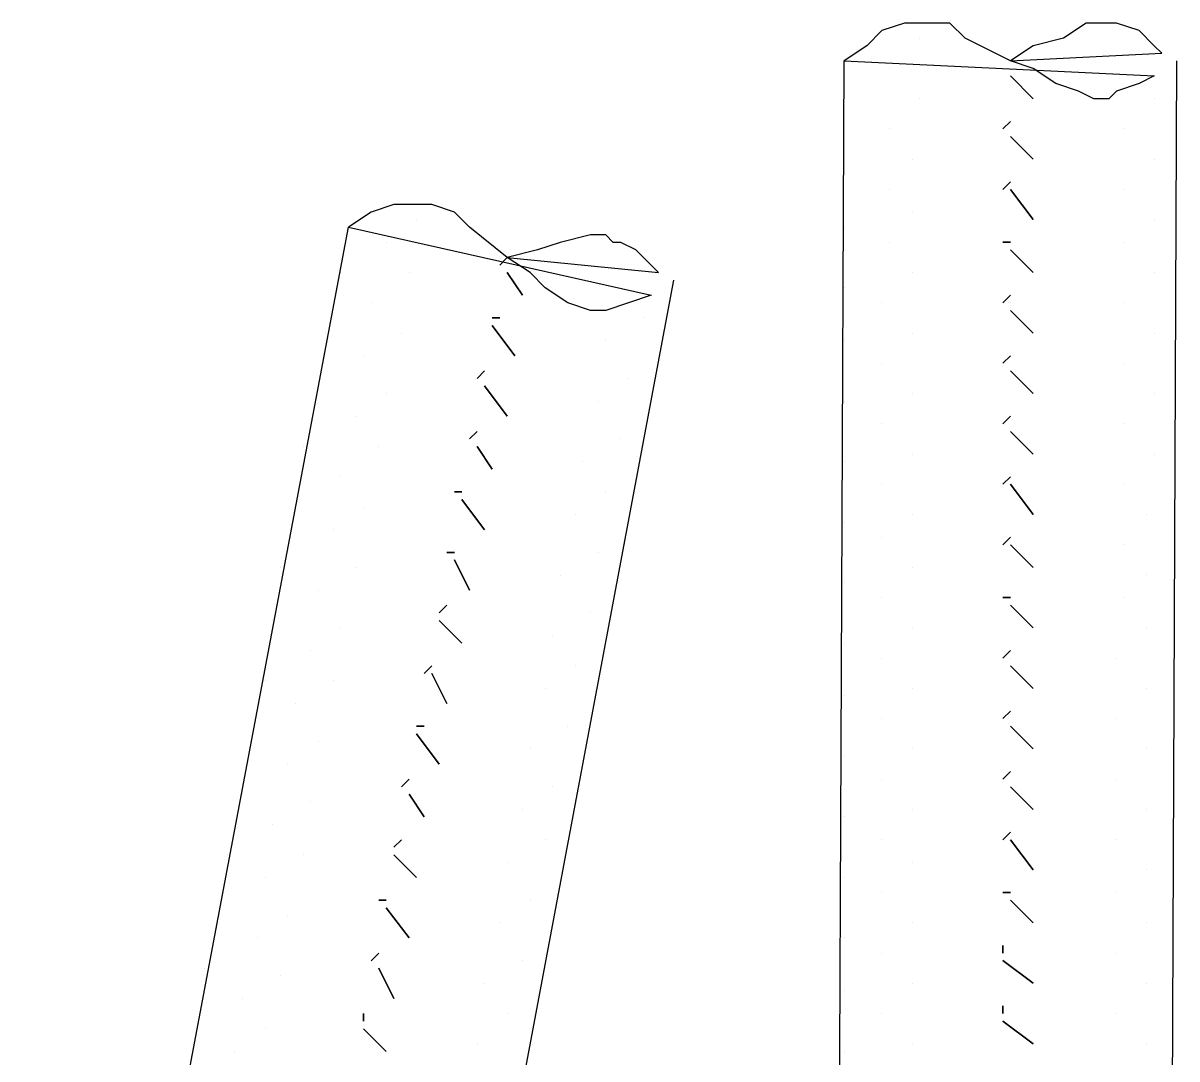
# Model space of a CAD drawing. Extents: x 16296671794 to 16296672922, y -37409618160 to -37409617334.
# Drawn here: x 16296672094.94 to 16296672137.95, y -37409617973.3 to -37409617934.67 of the extents above; entities that cross this region are included whole.
import ezdxf

# ---------------------------------------------------------------- set-up
doc = ezdxf.new("R2010")
doc.units = 0
doc.header["$LTSCALE"] = 10
doc.header["$MEASUREMENT"] = 0
doc.linetypes.add('ACAD_ISO08W100', pattern=[36, 24, -3, 6, -3])
doc.layers.get('0').update_dxf_attribs({"linetype": 'CONTINUOUS'})
doc.layers.add('中心线', color=1, linetype='ACAD_ISO08W100', lineweight=20)

msp = doc.modelspace()

# ---------------------------------------------------------------- linework, layer by layer
for points, knots in [([(16296672125.54393, -37409617936.078568), (16296672125.54393, -37409617936.078568), (16296672126.389549, -37409617935.513443), (16296672126.389549, -37409617935.513443), (16296672126.389549, -37409617935.513443), (16296672126.389549, -37409617935.513443), (16296672126.954679, -37409617934.948318), (16296672126.954679, -37409617934.948318), (16296672126.954679, -37409617934.948318), (16296672126.954679, -37409617934.948318), (16296672127.800301, -37409617934.667824), (16296672127.800301, -37409617934.667824), (16296672127.800301, -37409617934.667824), (16296672127.800301, -37409617934.667824), (16296672128.080799, -37409617934.667824), (16296672128.080799, -37409617934.667824), (16296672128.080799, -37409617934.667824), (16296672128.080799, -37409617934.667824), (16296672128.645929, -37409617934.667824), (16296672128.645929, -37409617934.667824), (16296672128.645929, -37409617934.667824), (16296672128.645929, -37409617934.667824), (16296672129.49155, -37409617934.667824), (16296672129.49155, -37409617934.667824), (16296672129.49155, -37409617934.667824), (16296672129.49155, -37409617934.667824), (16296672130.056681, -37409617935.232941), (16296672130.056681, -37409617935.232941), (16296672130.056681, -37409617935.232941), (16296672130.056681, -37409617935.232941), (16296672131.747931, -37409617936.078568), (16296672131.747931, -37409617936.078568), (16296672131.747931, -37409617936.078568), (16296672131.747931, -37409617936.078568), (16296672132.595619, -37409617936.35907), (16296672132.595619, -37409617936.35907), (16296672132.595619, -37409617936.35907), (16296672132.595619, -37409617936.35907), (16296672133.44124, -37409617936.924187), (16296672133.44124, -37409617936.924187), (16296672133.44124, -37409617936.924187), (16296672133.44124, -37409617936.924187), (16296672134.286869, -37409617937.204697), (16296672134.286869, -37409617937.204697), (16296672134.286869, -37409617937.204697), (16296672134.286869, -37409617937.204697), (16296672134.85199, -37409617937.489319), (16296672134.85199, -37409617937.489319), (16296672134.85199, -37409617937.489319), (16296672134.85199, -37409617937.489319), (16296672135.41712, -37409617937.489319), (16296672135.41712, -37409617937.489319), (16296672135.41712, -37409617937.489319), (16296672135.41712, -37409617937.489319), (16296672135.69762, -37409617937.204697), (16296672135.69762, -37409617937.204697), (16296672135.69762, -37409617937.204697), (16296672135.69762, -37409617937.204697), (16296672136.54324, -37409617936.924187), (16296672136.54324, -37409617936.924187), (16296672136.54324, -37409617936.924187), (16296672136.54324, -37409617936.924187), (16296672137.10837, -37409617936.641632), (16296672137.10837, -37409617936.641632), (16296672137.10837, -37409617936.641632), (16296672137.10837, -37409617936.641632), (16296672137.953991, -37409617936.078568), (16296672137.953991, -37409617936.078568)], [0, 0, 0, 0, 0.058823529, 0.058823529, 0.058823529, 0.058823539, 0.117647059, 0.117647059, 0.117647059, 0.117647069, 0.176470588, 0.176470588, 0.176470588, 0.176470598, 0.235294118, 0.235294118, 0.235294118, 0.235294128, 0.294117647, 0.294117647, 0.294117647, 0.294117657, 0.352941176, 0.352941176, 0.352941176, 0.352941186, 0.411764706, 0.411764706, 0.411764706, 0.411764716, 0.470588235, 0.470588235, 0.470588235, 0.470588245, 0.529411765, 0.529411765, 0.529411765, 0.529411775, 0.588235294, 0.588235294, 0.588235294, 0.588235304, 0.647058824, 0.647058824, 0.647058824, 0.647058834, 0.705882353, 0.705882353, 0.705882353, 0.705882363, 0.764705882, 0.764705882, 0.764705882, 0.764705892, 0.823529412, 0.823529412, 0.823529412, 0.823529422, 0.882352941, 0.882352941, 0.882352941, 0.882352951, 0.941176471, 0.941176471, 0.941176471, 0.941176481, 1, 1, 1, 1]), ([(16296672131.747931, -37409617936.078568), (16296672131.747931, -37409617936.078568), (16296672132.595619, -37409617935.513443), (16296672132.595619, -37409617935.513443), (16296672132.595619, -37409617935.513443), (16296672132.595619, -37409617935.513443), (16296672133.723801, -37409617935.232941), (16296672133.723801, -37409617935.232941), (16296672133.723801, -37409617935.232941), (16296672133.723801, -37409617935.232941), (16296672134.569429, -37409617934.667824), (16296672134.569429, -37409617934.667824), (16296672134.569429, -37409617934.667824), (16296672134.569429, -37409617934.667824), (16296672134.85199, -37409617934.667824), (16296672134.85199, -37409617934.667824), (16296672134.85199, -37409617934.667824), (16296672134.85199, -37409617934.667824), (16296672135.13249, -37409617934.667824), (16296672135.13249, -37409617934.667824), (16296672135.13249, -37409617934.667824), (16296672135.13249, -37409617934.667824), (16296672135.41712, -37409617934.667824), (16296672135.41712, -37409617934.667824), (16296672135.41712, -37409617934.667824), (16296672135.41712, -37409617934.667824), (16296672135.69762, -37409617934.667824), (16296672135.69762, -37409617934.667824), (16296672135.69762, -37409617934.667824), (16296672135.69762, -37409617934.667824), (16296672136.54324, -37409617934.948318), (16296672136.54324, -37409617934.948318), (16296672136.54324, -37409617934.948318), (16296672136.54324, -37409617934.948318), (16296672137.10837, -37409617935.513443), (16296672137.10837, -37409617935.513443), (16296672137.10837, -37409617935.513443), (16296672137.10837, -37409617935.513443), (16296672137.38887, -37409617935.793953), (16296672137.38887, -37409617935.793953), (16296672137.38887, -37409617935.793953), (16296672137.38887, -37409617935.793953), (16296672137.953991, -37409617936.078568), (16296672137.953991, -37409617936.078568)], [0, 0, 0, 0, 0.090909091, 0.090909091, 0.090909091, 0.090909101, 0.181818182, 0.181818182, 0.181818182, 0.181818192, 0.272727273, 0.272727273, 0.272727273, 0.272727283, 0.363636364, 0.363636364, 0.363636364, 0.363636374, 0.454545455, 0.454545455, 0.454545455, 0.454545465, 0.545454545, 0.545454545, 0.545454545, 0.545454555, 0.636363636, 0.636363636, 0.636363636, 0.636363646, 0.727272727, 0.727272727, 0.727272727, 0.727272737, 0.818181818, 0.818181818, 0.818181818, 0.818181828, 0.909090909, 0.909090909, 0.909090909, 0.909090919, 1, 1, 1, 1]), ([(16296672132.595619, -37409617937.489319), (16296672132.595619, -37409617937.489319), (16296672131.747931, -37409617936.641632), (16296672131.747931, -37409617936.641632), (16296672131.747931, -37409617936.641632), (16296672131.747931, -37409617936.641632), (16296672130.339239, -37409617935.232941), (16296672130.339239, -37409617935.232941)], [0, 0, 0, 0, 0.5, 0.5, 0.5, 0.50000001, 1, 1, 1, 1]), ([(16296672131.46743, -37409617938.61544), (16296672131.46743, -37409617938.61544), (16296672131.747931, -37409617938.334953), (16296672131.747931, -37409617938.334953), (16296672131.747931, -37409617938.334953), (16296672131.747931, -37409617938.334953), (16296672133.15868, -37409617936.924187), (16296672133.15868, -37409617936.924187)], [0, 0, 0, 0, 0.5, 0.5, 0.5, 0.50000001, 1, 1, 1, 1]), ([(16296672132.595619, -37409617939.74157), (16296672132.595619, -37409617939.74157), (16296672131.747931, -37409617938.895943), (16296672131.747931, -37409617938.895943), (16296672131.747931, -37409617938.895943), (16296672131.747931, -37409617938.895943), (16296672129.21105, -37409617936.35907), (16296672129.21105, -37409617936.35907)], [0, 0, 0, 0, 0.5, 0.5, 0.5, 0.50000001, 1, 1, 1, 1]), ([(16296672131.46743, -37409617940.871819), (16296672131.46743, -37409617940.871819), (16296672131.747931, -37409617940.589256), (16296672131.747931, -37409617940.589256), (16296672131.747931, -37409617940.589256), (16296672131.747931, -37409617940.589256), (16296672134.85199, -37409617937.489319), (16296672134.85199, -37409617937.489319)], [0, 0, 0, 0, 0.5, 0.5, 0.5, 0.50000001, 1, 1, 1, 1]), ([(16296672132.595619, -37409617941.99794), (16296672132.595619, -37409617941.99794), (16296672131.747931, -37409617940.871819), (16296672131.747931, -37409617940.871819), (16296672131.747931, -37409617940.871819), (16296672131.747931, -37409617940.871819), (16296672129.21105, -37409617938.61544), (16296672129.21105, -37409617938.61544)], [0, 0, 0, 0, 0.5, 0.5, 0.5, 0.50000001, 1, 1, 1, 1]), ([(16296672107.07007, -37409617942.28257), (16296672107.07007, -37409617942.28257), (16296672107.917761, -37409617941.717453), (16296672107.917761, -37409617941.717453), (16296672107.917761, -37409617941.717453), (16296672107.917761, -37409617941.717453), (16296672108.76339, -37409617941.434883), (16296672108.76339, -37409617941.434883), (16296672108.76339, -37409617941.434883), (16296672108.76339, -37409617941.434883), (16296672109.32851, -37409617941.434883), (16296672109.32851, -37409617941.434883), (16296672109.32851, -37409617941.434883), (16296672109.32851, -37409617941.434883), (16296672109.891569, -37409617941.434883), (16296672109.891569, -37409617941.434883), (16296672109.891569, -37409617941.434883), (16296672109.891569, -37409617941.434883), (16296672110.174141, -37409617941.434883), (16296672110.174141, -37409617941.434883), (16296672110.174141, -37409617941.434883), (16296672110.174141, -37409617941.434883), (16296672111.01976, -37409617941.717453), (16296672111.01976, -37409617941.717453), (16296672111.01976, -37409617941.717453), (16296672111.01976, -37409617941.717453), (16296672111.58489, -37409617942.28257), (16296672111.58489, -37409617942.28257), (16296672111.58489, -37409617942.28257), (16296672111.58489, -37409617942.28257), (16296672112.99357, -37409617943.408691), (16296672112.99357, -37409617943.408691), (16296672112.99357, -37409617943.408691), (16296672112.99357, -37409617943.408691), (16296672113.841261, -37409617943.973824), (16296672113.841261, -37409617943.973824), (16296672113.841261, -37409617943.973824), (16296672113.841261, -37409617943.973824), (16296672114.40432, -37409617944.53688), (16296672114.40432, -37409617944.53688), (16296672114.40432, -37409617944.53688), (16296672114.40432, -37409617944.53688), (16296672115.24995, -37409617945.102013), (16296672115.24995, -37409617945.102013), (16296672115.24995, -37409617945.102013), (16296672115.24995, -37409617945.102013), (16296672116.09557, -37409617945.384567), (16296672116.09557, -37409617945.384567), (16296672116.09557, -37409617945.384567), (16296672116.09557, -37409617945.384567), (16296672116.378139, -37409617945.384567), (16296672116.378139, -37409617945.384567), (16296672116.378139, -37409617945.384567), (16296672116.378139, -37409617945.384567), (16296672116.6607, -37409617945.384567), (16296672116.6607, -37409617945.384567), (16296672116.6607, -37409617945.384567), (16296672116.6607, -37409617945.384567), (16296672117.506321, -37409617945.102013), (16296672117.506321, -37409617945.102013), (16296672117.506321, -37409617945.102013), (16296672117.506321, -37409617945.102013), (16296672118.35195, -37409617944.819443), (16296672118.35195, -37409617944.819443), (16296672118.35195, -37409617944.819443), (16296672118.35195, -37409617944.819443), (16296672119.197571, -37409617944.254318), (16296672119.197571, -37409617944.254318)], [0, 0, 0, 0, 0.058823529, 0.058823529, 0.058823529, 0.058823539, 0.117647059, 0.117647059, 0.117647059, 0.117647069, 0.176470588, 0.176470588, 0.176470588, 0.176470598, 0.235294118, 0.235294118, 0.235294118, 0.235294128, 0.294117647, 0.294117647, 0.294117647, 0.294117657, 0.352941176, 0.352941176, 0.352941176, 0.352941186, 0.411764706, 0.411764706, 0.411764706, 0.411764716, 0.470588235, 0.470588235, 0.470588235, 0.470588245, 0.529411765, 0.529411765, 0.529411765, 0.529411775, 0.588235294, 0.588235294, 0.588235294, 0.588235304, 0.647058824, 0.647058824, 0.647058824, 0.647058834, 0.705882353, 0.705882353, 0.705882353, 0.705882363, 0.764705882, 0.764705882, 0.764705882, 0.764705892, 0.823529412, 0.823529412, 0.823529412, 0.823529422, 0.882352941, 0.882352941, 0.882352941, 0.882352951, 0.941176471, 0.941176471, 0.941176471, 0.941176481, 1, 1, 1, 1]), ([(16296672112.99357, -37409617943.408691), (16296672112.99357, -37409617943.408691), (16296672114.121759, -37409617943.128197), (16296672114.121759, -37409617943.128197), (16296672114.121759, -37409617943.128197), (16296672114.121759, -37409617943.128197), (16296672114.96739, -37409617942.845627), (16296672114.96739, -37409617942.845627), (16296672114.96739, -37409617942.845627), (16296672114.96739, -37409617942.845627), (16296672116.09557, -37409617942.563057), (16296672116.09557, -37409617942.563057), (16296672116.09557, -37409617942.563057), (16296672116.09557, -37409617942.563057), (16296672116.378139, -37409617942.563057), (16296672116.378139, -37409617942.563057), (16296672116.378139, -37409617942.563057), (16296672116.378139, -37409617942.563057), (16296672116.6607, -37409617942.563057), (16296672116.6607, -37409617942.563057), (16296672116.6607, -37409617942.563057), (16296672116.6607, -37409617942.563057), (16296672116.94326, -37409617942.845627), (16296672116.94326, -37409617942.845627), (16296672116.94326, -37409617942.845627), (16296672116.94326, -37409617942.845627), (16296672117.223761, -37409617942.845627), (16296672117.223761, -37409617942.845627), (16296672117.223761, -37409617942.845627), (16296672117.223761, -37409617942.845627), (16296672117.788891, -37409617943.128197), (16296672117.788891, -37409617943.128197), (16296672117.788891, -37409617943.128197), (16296672117.788891, -37409617943.128197), (16296672118.35195, -37409617943.691254), (16296672118.35195, -37409617943.691254), (16296672118.35195, -37409617943.691254), (16296672118.35195, -37409617943.691254), (16296672118.63451, -37409617943.973824), (16296672118.63451, -37409617943.973824), (16296672118.63451, -37409617943.973824), (16296672118.63451, -37409617943.973824), (16296672119.197571, -37409617944.254318), (16296672119.197571, -37409617944.254318)], [0, 0, 0, 0, 0.090909091, 0.090909091, 0.090909091, 0.090909101, 0.181818182, 0.181818182, 0.181818182, 0.181818192, 0.272727273, 0.272727273, 0.272727273, 0.272727283, 0.363636364, 0.363636364, 0.363636364, 0.363636374, 0.454545455, 0.454545455, 0.454545455, 0.454545465, 0.545454545, 0.545454545, 0.545454545, 0.545454555, 0.636363636, 0.636363636, 0.636363636, 0.636363646, 0.727272727, 0.727272727, 0.727272727, 0.727272737, 0.818181818, 0.818181818, 0.818181818, 0.818181828, 0.909090909, 0.909090909, 0.909090909, 0.909090919, 1, 1, 1, 1]), ([(16296672131.46743, -37409617942.843567), (16296672131.46743, -37409617942.843567), (16296672131.747931, -37409617942.843567), (16296672131.747931, -37409617942.843567), (16296672131.747931, -37409617942.843567), (16296672131.747931, -37409617942.843567), (16296672134.85199, -37409617939.74157), (16296672134.85199, -37409617939.74157)], [0, 0, 0, 0, 0.5, 0.5, 0.5, 0.50000001, 1, 1, 1, 1]), ([(16296672112.71101, -37409617943.691254), (16296672112.71101, -37409617943.691254), (16296672112.99357, -37409617943.408691), (16296672112.99357, -37409617943.408691), (16296672112.99357, -37409617943.408691), (16296672112.99357, -37409617943.408691), (16296672113.27614, -37409617943.408691), (16296672113.27614, -37409617943.408691)], [0, 0, 0, 0, 0.5, 0.5, 0.5, 0.50000001, 1, 1, 1, 1]), ([(16296672132.595619, -37409617943.973824), (16296672132.595619, -37409617943.973824), (16296672131.747931, -37409617943.128197), (16296672131.747931, -37409617943.128197), (16296672131.747931, -37409617943.128197), (16296672131.747931, -37409617943.128197), (16296672129.21105, -37409617940.871819), (16296672129.21105, -37409617940.871819)], [0, 0, 0, 0, 0.5, 0.5, 0.5, 0.50000001, 1, 1, 1, 1]), ([(16296672113.556641, -37409617944.819443), (16296672113.556641, -37409617944.819443), (16296672112.99357, -37409617943.973824), (16296672112.99357, -37409617943.973824), (16296672112.99357, -37409617943.973824), (16296672112.99357, -37409617943.973824), (16296672111.865391, -37409617942.28257), (16296672111.865391, -37409617942.28257)], [0, 0, 0, 0, 0.5, 0.5, 0.5, 0.50000001, 1, 1, 1, 1]), ([(16296672131.46743, -37409617945.099953), (16296672131.46743, -37409617945.099953), (16296672131.747931, -37409617944.819443), (16296672131.747931, -37409617944.819443), (16296672131.747931, -37409617944.819443), (16296672131.747931, -37409617944.819443), (16296672134.85199, -37409617941.99794), (16296672134.85199, -37409617941.99794)], [0, 0, 0, 0, 0.5, 0.5, 0.5, 0.50000001, 1, 1, 1, 1]), ([(16296672112.43051, -37409617945.66507), (16296672112.43051, -37409617945.66507), (16296672112.71101, -37409617945.66507), (16296672112.71101, -37409617945.66507), (16296672112.71101, -37409617945.66507), (16296672112.71101, -37409617945.66507), (16296672114.40432, -37409617944.53688), (16296672114.40432, -37409617944.53688)], [0, 0, 0, 0, 0.5, 0.5, 0.5, 0.50000001, 1, 1, 1, 1]), ([(16296672132.595619, -37409617946.228127), (16296672132.595619, -37409617946.228127), (16296672131.747931, -37409617945.382507), (16296672131.747931, -37409617945.382507), (16296672131.747931, -37409617945.382507), (16296672131.747931, -37409617945.382507), (16296672129.21105, -37409617942.843567), (16296672129.21105, -37409617942.843567)], [0, 0, 0, 0, 0.5, 0.5, 0.5, 0.50000001, 1, 1, 1, 1]), ([(16296672113.27614, -37409617947.075821), (16296672113.27614, -37409617947.075821), (16296672112.43051, -37409617945.947632), (16296672112.43051, -37409617945.947632), (16296672112.43051, -37409617945.947632), (16296672112.43051, -37409617945.947632), (16296672110.73926, -37409617943.128197), (16296672110.73926, -37409617943.128197)], [0, 0, 0, 0, 0.5, 0.5, 0.5, 0.50000001, 1, 1, 1, 1]), ([(16296672131.46743, -37409617947.356323), (16296672131.46743, -37409617947.356323), (16296672131.747931, -37409617947.073753), (16296672131.747931, -37409617947.073753), (16296672131.747931, -37409617947.073753), (16296672131.747931, -37409617947.073753), (16296672134.85199, -37409617943.973824), (16296672134.85199, -37409617943.973824)], [0, 0, 0, 0, 0.5, 0.5, 0.5, 0.50000001, 1, 1, 1, 1]), ([(16296672111.865391, -37409617947.92144), (16296672111.865391, -37409617947.92144), (16296672112.145889, -37409617947.638878), (16296672112.145889, -37409617947.638878), (16296672112.145889, -37409617947.638878), (16296672112.145889, -37409617947.638878), (16296672115.813009, -37409617945.384567), (16296672115.813009, -37409617945.384567)], [0, 0, 0, 0, 0.5, 0.5, 0.5, 0.50000001, 1, 1, 1, 1]), ([(16296672132.595619, -37409617948.484497), (16296672132.595619, -37409617948.484497), (16296672131.747931, -37409617947.638878), (16296672131.747931, -37409617947.638878), (16296672131.747931, -37409617947.638878), (16296672131.747931, -37409617947.638878), (16296672129.21105, -37409617945.099953), (16296672129.21105, -37409617945.099953)], [0, 0, 0, 0, 0.5, 0.5, 0.5, 0.50000001, 1, 1, 1, 1]), ([(16296672112.99357, -37409617949.332191), (16296672112.99357, -37409617949.332191), (16296672112.145889, -37409617948.201942), (16296672112.145889, -37409617948.201942), (16296672112.145889, -37409617948.201942), (16296672112.145889, -37409617948.201942), (16296672110.174141, -37409617945.384567), (16296672110.174141, -37409617945.384567)], [0, 0, 0, 0, 0.5, 0.5, 0.5, 0.50000001, 1, 1, 1, 1]), ([(16296672131.46743, -37409617949.610626), (16296672131.46743, -37409617949.610626), (16296672131.747931, -37409617949.330132), (16296672131.747931, -37409617949.330132), (16296672131.747931, -37409617949.330132), (16296672131.747931, -37409617949.330132), (16296672134.85199, -37409617946.228127), (16296672134.85199, -37409617946.228127)], [0, 0, 0, 0, 0.5, 0.5, 0.5, 0.50000001, 1, 1, 1, 1]), ([(16296672111.58489, -37409617950.177818), (16296672111.58489, -37409617950.177818), (16296672111.865391, -37409617949.893204), (16296672111.865391, -37409617949.893204), (16296672111.865391, -37409617949.893204), (16296672111.865391, -37409617949.893204), (16296672115.532511, -37409617947.356323), (16296672115.532511, -37409617947.356323)], [0, 0, 0, 0, 0.5, 0.5, 0.5, 0.50000001, 1, 1, 1, 1]), ([(16296672132.595619, -37409617950.740883), (16296672132.595619, -37409617950.740883), (16296672131.747931, -37409617949.893204), (16296672131.747931, -37409617949.893204), (16296672131.747931, -37409617949.893204), (16296672131.747931, -37409617949.893204), (16296672129.21105, -37409617947.356323), (16296672129.21105, -37409617947.356323)], [0, 0, 0, 0, 0.5, 0.5, 0.5, 0.50000001, 1, 1, 1, 1]), ([(16296672112.43051, -37409617951.30394), (16296672112.43051, -37409617951.30394), (16296672111.865391, -37409617950.458321), (16296672111.865391, -37409617950.458321), (16296672111.865391, -37409617950.458321), (16296672111.865391, -37409617950.458321), (16296672109.891569, -37409617947.638878), (16296672109.891569, -37409617947.638878)], [0, 0, 0, 0, 0.5, 0.5, 0.5, 0.50000001, 1, 1, 1, 1]), ([(16296672131.46743, -37409617951.866997), (16296672131.46743, -37409617951.866997), (16296672131.747931, -37409617951.586502), (16296672131.747931, -37409617951.586502), (16296672131.747931, -37409617951.586502), (16296672131.747931, -37409617951.586502), (16296672134.85199, -37409617948.484497), (16296672134.85199, -37409617948.484497)], [0, 0, 0, 0, 0.5, 0.5, 0.5, 0.50000001, 1, 1, 1, 1]), ([(16296672132.595619, -37409617952.995193), (16296672132.595619, -37409617952.995193), (16296672131.747931, -37409617951.866997), (16296672131.747931, -37409617951.866997), (16296672131.747931, -37409617951.866997), (16296672131.747931, -37409617951.866997), (16296672129.21105, -37409617949.610626), (16296672129.21105, -37409617949.610626)], [0, 0, 0, 0, 0.5, 0.5, 0.5, 0.50000001, 1, 1, 1, 1]), ([(16296672111.01976, -37409617952.149567), (16296672111.01976, -37409617952.149567), (16296672111.300261, -37409617952.149567), (16296672111.300261, -37409617952.149567), (16296672111.300261, -37409617952.149567), (16296672111.300261, -37409617952.149567), (16296672114.96739, -37409617949.612694), (16296672114.96739, -37409617949.612694)], [0, 0, 0, 0, 0.5, 0.5, 0.5, 0.50000001, 1, 1, 1, 1]), ([(16296672112.145889, -37409617953.560318), (16296672112.145889, -37409617953.560318), (16296672111.300261, -37409617952.434196), (16296672111.300261, -37409617952.434196), (16296672111.300261, -37409617952.434196), (16296672111.300261, -37409617952.434196), (16296672109.32851, -37409617949.612694), (16296672109.32851, -37409617949.612694)], [0, 0, 0, 0, 0.5, 0.5, 0.5, 0.50000001, 1, 1, 1, 1]), ([(16296672131.46743, -37409617954.123383), (16296672131.46743, -37409617954.123383), (16296672131.747931, -37409617953.84082), (16296672131.747931, -37409617953.84082), (16296672131.747931, -37409617953.84082), (16296672131.747931, -37409617953.84082), (16296672134.85199, -37409617950.740883), (16296672134.85199, -37409617950.740883)], [0, 0, 0, 0, 0.5, 0.5, 0.5, 0.50000001, 1, 1, 1, 1]), ([(16296672132.595619, -37409617954.969009), (16296672132.595619, -37409617954.969009), (16296672131.747931, -37409617954.123383), (16296672131.747931, -37409617954.123383), (16296672131.747931, -37409617954.123383), (16296672131.747931, -37409617954.123383), (16296672129.21105, -37409617951.866997), (16296672129.21105, -37409617951.866997)], [0, 0, 0, 0, 0.5, 0.5, 0.5, 0.50000001, 1, 1, 1, 1]), ([(16296672110.73926, -37409617954.405937), (16296672110.73926, -37409617954.405937), (16296672111.01976, -37409617954.405937), (16296672111.01976, -37409617954.405937), (16296672111.01976, -37409617954.405937), (16296672111.01976, -37409617954.405937), (16296672114.68689, -37409617951.869072), (16296672114.68689, -37409617951.869072)], [0, 0, 0, 0, 0.5, 0.5, 0.5, 0.50000001, 1, 1, 1, 1]), ([(16296672111.58489, -37409617955.816704), (16296672111.58489, -37409617955.816704), (16296672111.01976, -37409617954.68644), (16296672111.01976, -37409617954.68644), (16296672111.01976, -37409617954.68644), (16296672111.01976, -37409617954.68644), (16296672109.04389, -37409617951.869072), (16296672109.04389, -37409617951.869072)], [0, 0, 0, 0, 0.5, 0.5, 0.5, 0.50000001, 1, 1, 1, 1]), ([(16296672110.454639, -37409617956.662323), (16296672110.454639, -37409617956.662323), (16296672110.73926, -37409617956.379753), (16296672110.73926, -37409617956.379753), (16296672110.73926, -37409617956.379753), (16296672110.73926, -37409617956.379753), (16296672114.121759, -37409617954.125443), (16296672114.121759, -37409617954.125443)], [0, 0, 0, 0, 0.5, 0.5, 0.5, 0.50000001, 1, 1, 1, 1]), ([(16296672131.46743, -37409617956.095131), (16296672131.46743, -37409617956.095131), (16296672131.747931, -37409617956.095131), (16296672131.747931, -37409617956.095131), (16296672131.747931, -37409617956.095131), (16296672131.747931, -37409617956.095131), (16296672134.85199, -37409617952.995193), (16296672134.85199, -37409617952.995193)], [0, 0, 0, 0, 0.5, 0.5, 0.5, 0.50000001, 1, 1, 1, 1]), ([(16296672132.595619, -37409617957.22538), (16296672132.595619, -37409617957.22538), (16296672131.747931, -37409617956.379753), (16296672131.747931, -37409617956.379753), (16296672131.747931, -37409617956.379753), (16296672131.747931, -37409617956.379753), (16296672129.21105, -37409617953.84082), (16296672129.21105, -37409617953.84082)], [0, 0, 0, 0, 0.5, 0.5, 0.5, 0.50000001, 1, 1, 1, 1]), ([(16296672111.300261, -37409617957.788437), (16296672111.300261, -37409617957.788437), (16296672110.454639, -37409617956.942818), (16296672110.454639, -37409617956.942818), (16296672110.454639, -37409617956.942818), (16296672110.454639, -37409617956.942818), (16296672108.48082, -37409617954.125443), (16296672108.48082, -37409617954.125443)], [0, 0, 0, 0, 0.5, 0.5, 0.5, 0.50000001, 1, 1, 1, 1]), ([(16296672131.46743, -37409617958.351509), (16296672131.46743, -37409617958.351509), (16296672131.747931, -37409617958.071007), (16296672131.747931, -37409617958.071007), (16296672131.747931, -37409617958.071007), (16296672131.747931, -37409617958.071007), (16296672134.85199, -37409617954.969009), (16296672134.85199, -37409617954.969009)], [0, 0, 0, 0, 0.5, 0.5, 0.5, 0.50000001, 1, 1, 1, 1]), ([(16296672109.891569, -37409617958.918694), (16296672109.891569, -37409617958.918694), (16296672110.174141, -37409617958.634071), (16296672110.174141, -37409617958.634071), (16296672110.174141, -37409617958.634071), (16296672110.174141, -37409617958.634071), (16296672113.841261, -37409617956.097191), (16296672113.841261, -37409617956.097191)], [0, 0, 0, 0, 0.5, 0.5, 0.5, 0.50000001, 1, 1, 1, 1]), ([(16296672110.73926, -37409617960.044823), (16296672110.73926, -37409617960.044823), (16296672110.174141, -37409617958.918694), (16296672110.174141, -37409617958.918694), (16296672110.174141, -37409617958.918694), (16296672110.174141, -37409617958.918694), (16296672108.198259, -37409617956.097191), (16296672108.198259, -37409617956.097191)], [0, 0, 0, 0, 0.5, 0.5, 0.5, 0.50000001, 1, 1, 1, 1]), ([(16296672132.595619, -37409617959.481758), (16296672132.595619, -37409617959.481758), (16296672131.747931, -37409617958.636131), (16296672131.747931, -37409617958.636131), (16296672131.747931, -37409617958.636131), (16296672131.747931, -37409617958.636131), (16296672129.21105, -37409617956.095131), (16296672129.21105, -37409617956.095131)], [0, 0, 0, 0, 0.5, 0.5, 0.5, 0.50000001, 1, 1, 1, 1]), ([(16296672131.46743, -37409617960.60788), (16296672131.46743, -37409617960.60788), (16296672131.747931, -37409617960.327377), (16296672131.747931, -37409617960.327377), (16296672131.747931, -37409617960.327377), (16296672131.747931, -37409617960.327377), (16296672134.85199, -37409617957.22538), (16296672134.85199, -37409617957.22538)], [0, 0, 0, 0, 0.5, 0.5, 0.5, 0.50000001, 1, 1, 1, 1]), ([(16296672109.609011, -37409617960.890442), (16296672109.609011, -37409617960.890442), (16296672109.891569, -37409617960.890442), (16296672109.891569, -37409617960.890442), (16296672109.891569, -37409617960.890442), (16296672109.891569, -37409617960.890442), (16296672113.27614, -37409617958.353569), (16296672113.27614, -37409617958.353569)], [0, 0, 0, 0, 0.5, 0.5, 0.5, 0.50000001, 1, 1, 1, 1]), ([(16296672110.454639, -37409617962.301193), (16296672110.454639, -37409617962.301193), (16296672109.609011, -37409617961.172997), (16296672109.609011, -37409617961.172997), (16296672109.609011, -37409617961.172997), (16296672109.609011, -37409617961.172997), (16296672107.635201, -37409617958.353569), (16296672107.635201, -37409617958.353569)], [0, 0, 0, 0, 0.5, 0.5, 0.5, 0.50000001, 1, 1, 1, 1]), ([(16296672132.595619, -37409617961.736069), (16296672132.595619, -37409617961.736069), (16296672131.747931, -37409617960.890442), (16296672131.747931, -37409617960.890442), (16296672131.747931, -37409617960.890442), (16296672131.747931, -37409617960.890442), (16296672129.21105, -37409617958.351509), (16296672129.21105, -37409617958.351509)], [0, 0, 0, 0, 0.5, 0.5, 0.5, 0.50000001, 1, 1, 1, 1]), ([(16296672109.04389, -37409617963.14682), (16296672109.04389, -37409617963.14682), (16296672109.32851, -37409617962.864258), (16296672109.32851, -37409617962.864258), (16296672109.32851, -37409617962.864258), (16296672109.32851, -37409617962.864258), (16296672112.99357, -37409617960.60994), (16296672112.99357, -37409617960.60994)], [0, 0, 0, 0, 0.5, 0.5, 0.5, 0.50000001, 1, 1, 1, 1]), ([(16296672131.46743, -37409617962.864258), (16296672131.46743, -37409617962.864258), (16296672131.747931, -37409617962.581703), (16296672131.747931, -37409617962.581703), (16296672131.747931, -37409617962.581703), (16296672131.747931, -37409617962.581703), (16296672134.85199, -37409617959.481758), (16296672134.85199, -37409617959.481758)], [0, 0, 0, 0, 0.5, 0.5, 0.5, 0.50000001, 1, 1, 1, 1]), ([(16296672132.595619, -37409617963.990379), (16296672132.595619, -37409617963.990379), (16296672131.747931, -37409617963.144753), (16296672131.747931, -37409617963.144753), (16296672131.747931, -37409617963.144753), (16296672131.747931, -37409617963.144753), (16296672129.21105, -37409617960.60788), (16296672129.21105, -37409617960.60788)], [0, 0, 0, 0, 0.5, 0.5, 0.5, 0.50000001, 1, 1, 1, 1]), ([(16296672109.891569, -37409617964.275009), (16296672109.891569, -37409617964.275009), (16296672109.32851, -37409617963.429382), (16296672109.32851, -37409617963.429382), (16296672109.32851, -37409617963.429382), (16296672109.32851, -37409617963.429382), (16296672107.35264, -37409617960.60994), (16296672107.35264, -37409617960.60994)], [0, 0, 0, 0, 0.5, 0.5, 0.5, 0.50000001, 1, 1, 1, 1]), ([(16296672131.46743, -37409617965.120628), (16296672131.46743, -37409617965.120628), (16296672131.747931, -37409617964.838074), (16296672131.747931, -37409617964.838074), (16296672131.747931, -37409617964.838074), (16296672131.747931, -37409617964.838074), (16296672134.85199, -37409617961.736069), (16296672134.85199, -37409617961.736069)], [0, 0, 0, 0, 0.5, 0.5, 0.5, 0.50000001, 1, 1, 1, 1]), ([(16296672108.76339, -37409617965.401131), (16296672108.76339, -37409617965.401131), (16296672109.04389, -37409617965.120628), (16296672109.04389, -37409617965.120628), (16296672109.04389, -37409617965.120628), (16296672109.04389, -37409617965.120628), (16296672112.71101, -37409617962.583763), (16296672112.71101, -37409617962.583763)], [0, 0, 0, 0, 0.5, 0.5, 0.5, 0.50000001, 1, 1, 1, 1]), ([(16296672132.595619, -37409617966.246758), (16296672132.595619, -37409617966.246758), (16296672131.747931, -37409617965.120628), (16296672131.747931, -37409617965.120628), (16296672131.747931, -37409617965.120628), (16296672131.747931, -37409617965.120628), (16296672129.21105, -37409617962.864258), (16296672129.21105, -37409617962.864258)], [0, 0, 0, 0, 0.5, 0.5, 0.5, 0.50000001, 1, 1, 1, 1]), ([(16296672109.609011, -37409617966.53138), (16296672109.609011, -37409617966.53138), (16296672108.76339, -37409617965.683693), (16296672108.76339, -37409617965.683693), (16296672108.76339, -37409617965.683693), (16296672108.76339, -37409617965.683693), (16296672107.07007, -37409617962.583763), (16296672107.07007, -37409617962.583763)], [0, 0, 0, 0, 0.5, 0.5, 0.5, 0.50000001, 1, 1, 1, 1]), ([(16296672131.46743, -37409617967.092377), (16296672131.46743, -37409617967.092377), (16296672131.747931, -37409617967.092377), (16296672131.747931, -37409617967.092377), (16296672131.747931, -37409617967.092377), (16296672131.747931, -37409617967.092377), (16296672134.569429, -37409617963.990379), (16296672134.569429, -37409617963.990379)], [0, 0, 0, 0, 0.5, 0.5, 0.5, 0.50000001, 1, 1, 1, 1]), ([(16296672108.198259, -37409617967.377007), (16296672108.198259, -37409617967.377007), (16296672108.48082, -37409617967.377007), (16296672108.48082, -37409617967.377007), (16296672108.48082, -37409617967.377007), (16296672108.48082, -37409617967.377007), (16296672112.145889, -37409617964.838074), (16296672112.145889, -37409617964.838074)], [0, 0, 0, 0, 0.5, 0.5, 0.5, 0.50000001, 1, 1, 1, 1]), ([(16296672132.595619, -37409617968.220573), (16296672132.595619, -37409617968.220573), (16296672131.747931, -37409617967.374947), (16296672131.747931, -37409617967.374947), (16296672131.747931, -37409617967.374947), (16296672131.747931, -37409617967.374947), (16296672129.21105, -37409617965.120628), (16296672129.21105, -37409617965.120628)], [0, 0, 0, 0, 0.5, 0.5, 0.5, 0.50000001, 1, 1, 1, 1]), ([(16296672109.32851, -37409617968.78569), (16296672109.32851, -37409617968.78569), (16296672108.48082, -37409617967.657509), (16296672108.48082, -37409617967.657509), (16296672108.48082, -37409617967.657509), (16296672108.48082, -37409617967.657509), (16296672106.50701, -37409617964.838074), (16296672106.50701, -37409617964.838074)], [0, 0, 0, 0, 0.5, 0.5, 0.5, 0.50000001, 1, 1, 1, 1]), ([(16296672131.46743, -37409617969.348747), (16296672131.46743, -37409617969.348747), (16296672131.46743, -37409617969.066193), (16296672131.46743, -37409617969.066193), (16296672131.46743, -37409617969.066193), (16296672131.46743, -37409617969.066193), (16296672134.569429, -37409617966.246758), (16296672134.569429, -37409617966.246758)], [0, 0, 0, 0, 0.5, 0.5, 0.5, 0.50000001, 1, 1, 1, 1]), ([(16296672107.917761, -37409617969.633377), (16296672107.917761, -37409617969.633377), (16296672108.198259, -37409617969.348747), (16296672108.198259, -37409617969.348747), (16296672108.198259, -37409617969.348747), (16296672108.198259, -37409617969.348747), (16296672111.865391, -37409617967.094437), (16296672111.865391, -37409617967.094437)], [0, 0, 0, 0, 0.5, 0.5, 0.5, 0.50000001, 1, 1, 1, 1]), ([(16296672132.595619, -37409617970.476936), (16296672132.595619, -37409617970.476936), (16296672131.46743, -37409617969.631317), (16296672131.46743, -37409617969.631317), (16296672131.46743, -37409617969.631317), (16296672131.46743, -37409617969.631317), (16296672129.21105, -37409617967.092377), (16296672129.21105, -37409617967.092377)], [0, 0, 0, 0, 0.5, 0.5, 0.5, 0.50000001, 1, 1, 1, 1]), ([(16296672108.76339, -37409617971.040009), (16296672108.76339, -37409617971.040009), (16296672108.198259, -37409617969.913879), (16296672108.198259, -37409617969.913879), (16296672108.198259, -37409617969.913879), (16296672108.198259, -37409617969.913879), (16296672106.224449, -37409617967.094437), (16296672106.224449, -37409617967.094437)], [0, 0, 0, 0, 0.5, 0.5, 0.5, 0.50000001, 1, 1, 1, 1]), ([(16296672131.46743, -37409617971.605133), (16296672131.46743, -37409617971.605133), (16296672131.46743, -37409617971.322571), (16296672131.46743, -37409617971.322571), (16296672131.46743, -37409617971.322571), (16296672131.46743, -37409617971.322571), (16296672134.569429, -37409617968.220573), (16296672134.569429, -37409617968.220573)], [0, 0, 0, 0, 0.5, 0.5, 0.5, 0.50000001, 1, 1, 1, 1]), ([(16296672107.635201, -37409617971.885628), (16296672107.635201, -37409617971.885628), (16296672107.635201, -37409617971.605133), (16296672107.635201, -37409617971.605133), (16296672107.635201, -37409617971.605133), (16296672107.635201, -37409617971.605133), (16296672111.300261, -37409617969.068253), (16296672111.300261, -37409617969.068253)], [0, 0, 0, 0, 0.5, 0.5, 0.5, 0.50000001, 1, 1, 1, 1]), ([(16296672132.595619, -37409617972.733307), (16296672132.595619, -37409617972.733307), (16296672131.46743, -37409617971.887703), (16296672131.46743, -37409617971.887703), (16296672131.46743, -37409617971.887703), (16296672131.46743, -37409617971.887703), (16296672129.21105, -37409617969.348747), (16296672129.21105, -37409617969.348747)], [0, 0, 0, 0, 0.5, 0.5, 0.5, 0.50000001, 1, 1, 1, 1]), ([(16296672108.48082, -37409617973.015877), (16296672108.48082, -37409617973.015877), (16296672107.635201, -37409617972.170258), (16296672107.635201, -37409617972.170258), (16296672107.635201, -37409617972.170258), (16296672107.635201, -37409617972.170258), (16296672105.66139, -37409617969.348747), (16296672105.66139, -37409617969.348747)], [0, 0, 0, 0, 0.5, 0.5, 0.5, 0.50000001, 1, 1, 1, 1])]:
    msp.add_open_spline(points, degree=3, knots=knots)
for points in [[(16296672128.365431, -37409617935.232941), (16296672128.365431, -37409617935.232941), (16296672127.800301, -37409617934.667824), (16296672127.800301, -37409617934.667824)], [(16296672125.26343, -37409618001.490753), (16296672125.26343, -37409618001.490753), (16296672125.54393, -37409617936.078568), (16296672125.54393, -37409617936.078568)], [(16296672137.673491, -37409618001.490753), (16296672137.673491, -37409618001.490753), (16296672137.953991, -37409617936.078568), (16296672137.953991, -37409617936.078568)], [(16296672127.23518, -37409617936.35907), (16296672127.23518, -37409617936.35907), (16296672128.93055, -37409617934.667824), (16296672128.93055, -37409617934.667824)], [(16296672131.46743, -37409617936.35907), (16296672131.46743, -37409617936.35907), (16296672131.747931, -37409617936.078568), (16296672131.747931, -37409617936.078568)], [(16296672128.365431, -37409617937.489319), (16296672128.365431, -37409617937.489319), (16296672126.389549, -37409617935.513443), (16296672126.389549, -37409617935.513443)], [(16296672137.10837, -37409617937.489319), (16296672137.10837, -37409617937.489319), (16296672136.54324, -37409617936.924187), (16296672136.54324, -37409617936.924187)], [(16296672125.54393, -37409617937.769821), (16296672125.54393, -37409617937.769821), (16296672126.109051, -37409617937.489319), (16296672126.109051, -37409617937.489319)], [(16296672127.23518, -37409617938.61544), (16296672127.23518, -37409617938.61544), (16296672130.339239, -37409617935.232941), (16296672130.339239, -37409617935.232941)], [(16296672135.980181, -37409617938.61544), (16296672135.980181, -37409617938.61544), (16296672137.953991, -37409617936.641632), (16296672137.953991, -37409617936.641632)], [(16296672125.54393, -37409617940.026192), (16296672125.54393, -37409617940.026192), (16296672126.109051, -37409617939.74157), (16296672126.109051, -37409617939.74157)], [(16296672128.080799, -37409617939.74157), (16296672128.080799, -37409617939.74157), (16296672125.54393, -37409617936.924187), (16296672125.54393, -37409617936.924187)], [(16296672137.10837, -37409617939.74157), (16296672137.10837, -37409617939.74157), (16296672134.85199, -37409617937.204697), (16296672134.85199, -37409617937.204697)], [(16296672127.23518, -37409617940.871819), (16296672127.23518, -37409617940.871819), (16296672130.339239, -37409617937.489319), (16296672130.339239, -37409617937.489319)], [(16296672135.980181, -37409617940.871819), (16296672135.980181, -37409617940.871819), (16296672137.953991, -37409617938.895943), (16296672137.953991, -37409617938.895943)], [(16296672128.080799, -37409617941.717453), (16296672128.080799, -37409617941.717453), (16296672125.54393, -37409617939.180557), (16296672125.54393, -37409617939.180557)], [(16296672109.609011, -37409617942.000008), (16296672109.609011, -37409617942.000008), (16296672109.32851, -37409617941.434883), (16296672109.32851, -37409617941.434883)], [(16296672137.10837, -37409617941.99794), (16296672137.10837, -37409617941.99794), (16296672133.723801, -37409617938.61544), (16296672133.723801, -37409617938.61544)], [(16296672094.94257, -37409618006.568626), (16296672094.94257, -37409618006.568626), (16296672107.07007, -37409617942.28257), (16296672107.07007, -37409617942.28257)], [(16296672125.54393, -37409617942.280502), (16296672125.54393, -37409617942.280502), (16296672126.109051, -37409617941.717453), (16296672126.109051, -37409617941.717453)], [(16296672108.48082, -37409617942.845627), (16296672108.48082, -37409617942.845627), (16296672110.454639, -37409617941.434883), (16296672110.454639, -37409617941.434883)], [(16296672127.23518, -37409617942.843567), (16296672127.23518, -37409617942.843567), (16296672130.339239, -37409617939.74157), (16296672130.339239, -37409617939.74157)], [(16296672135.980181, -37409617942.843567), (16296672135.980181, -37409617942.843567), (16296672137.953991, -37409617941.152321), (16296672137.953991, -37409617941.152321)], [(16296672106.78957, -37409617943.973824), (16296672106.78957, -37409617943.973824), (16296672107.07007, -37409617943.691254), (16296672107.07007, -37409617943.691254)], [(16296672107.07007, -37409618008.824997), (16296672107.07007, -37409618008.824997), (16296672119.197571, -37409617944.254318), (16296672119.197571, -37409617944.254318)], [(16296672109.32851, -37409617943.973824), (16296672109.32851, -37409617943.973824), (16296672107.917761, -37409617941.717453), (16296672107.917761, -37409617941.717453)], [(16296672128.080799, -37409617943.973824), (16296672128.080799, -37409617943.973824), (16296672125.54393, -37409617941.434883), (16296672125.54393, -37409617941.434883)], [(16296672137.10837, -37409617943.973824), (16296672137.10837, -37409617943.973824), (16296672133.723801, -37409617940.871819), (16296672133.723801, -37409617940.871819)], [(16296672125.54393, -37409617944.53688), (16296672125.54393, -37409617944.53688), (16296672126.109051, -37409617943.973824), (16296672126.109051, -37409617943.973824)], [(16296672107.917761, -37409617945.102013), (16296672107.917761, -37409617945.102013), (16296672111.865391, -37409617942.28257), (16296672111.865391, -37409617942.28257)], [(16296672126.954679, -37409617945.099953), (16296672126.954679, -37409617945.099953), (16296672130.339239, -37409617941.717453), (16296672130.339239, -37409617941.717453)], [(16296672135.980181, -37409617945.099953), (16296672135.980181, -37409617945.099953), (16296672137.953991, -37409617943.128197), (16296672137.953991, -37409617943.128197)], [(16296672118.071449, -37409617945.66507), (16296672118.071449, -37409617945.66507), (16296672117.506321, -37409617945.102013), (16296672117.506321, -37409617945.102013)], [(16296672106.224449, -37409617946.230186), (16296672106.224449, -37409617946.230186), (16296672106.78957, -37409617945.947632), (16296672106.78957, -37409617945.947632)], [(16296672109.04389, -37409617946.230186), (16296672109.04389, -37409617946.230186), (16296672106.78957, -37409617943.128197), (16296672106.78957, -37409617943.128197)], [(16296672116.6607, -37409617946.510696), (16296672116.6607, -37409617946.510696), (16296672118.91707, -37409617945.102013), (16296672118.91707, -37409617945.102013)], [(16296672125.54393, -37409617946.510696), (16296672125.54393, -37409617946.510696), (16296672126.109051, -37409617946.228127), (16296672126.109051, -37409617946.228127)], [(16296672128.080799, -37409617946.228127), (16296672128.080799, -37409617946.228127), (16296672125.54393, -37409617943.691254), (16296672125.54393, -37409617943.691254)], [(16296672137.10837, -37409617946.228127), (16296672137.10837, -37409617946.228127), (16296672133.723801, -37409617942.843567), (16296672133.723801, -37409617942.843567)], [(16296672107.635201, -37409617947.075821), (16296672107.635201, -37409617947.075821), (16296672111.58489, -37409617944.53688), (16296672111.58489, -37409617944.53688)], [(16296672126.954679, -37409617947.356323), (16296672126.954679, -37409617947.356323), (16296672130.339239, -37409617943.973824), (16296672130.339239, -37409617943.973824)], [(16296672135.980181, -37409617947.356323), (16296672135.980181, -37409617947.356323), (16296672137.953991, -37409617945.382507), (16296672137.953991, -37409617945.382507)], [(16296672105.941891, -37409617948.201942), (16296672105.941891, -37409617948.201942), (16296672106.224449, -37409617947.92144), (16296672106.224449, -37409617947.92144)], [(16296672117.506321, -37409617947.92144), (16296672117.506321, -37409617947.92144), (16296672115.813009, -37409617945.102013), (16296672115.813009, -37409617945.102013)], [(16296672108.48082, -37409617948.484497), (16296672108.48082, -37409617948.484497), (16296672106.50701, -37409617945.384567), (16296672106.50701, -37409617945.384567)], [(16296672128.080799, -37409617948.484497), (16296672128.080799, -37409617948.484497), (16296672125.54393, -37409617945.945572), (16296672125.54393, -37409617945.945572)], [(16296672137.10837, -37409617948.484497), (16296672137.10837, -37409617948.484497), (16296672133.723801, -37409617945.099953), (16296672133.723801, -37409617945.099953)], [(16296672116.378139, -37409617948.767067), (16296672116.378139, -37409617948.767067), (16296672118.63451, -37409617947.075821), (16296672118.63451, -37409617947.075821)], [(16296672125.54393, -37409617948.765007), (16296672125.54393, -37409617948.765007), (16296672126.109051, -37409617948.484497), (16296672126.109051, -37409617948.484497)], [(16296672107.35264, -37409617949.332191), (16296672107.35264, -37409617949.332191), (16296672111.01976, -37409617946.793259), (16296672111.01976, -37409617946.793259)], [(16296672126.954679, -37409617949.610626), (16296672126.954679, -37409617949.610626), (16296672130.339239, -37409617946.228127), (16296672130.339239, -37409617946.228127)], [(16296672135.980181, -37409617949.610626), (16296672135.980181, -37409617949.610626), (16296672137.953991, -37409617947.638878), (16296672137.953991, -37409617947.638878)], [(16296672117.223761, -37409617950.177818), (16296672117.223761, -37409617950.177818), (16296672114.68689, -37409617946.230186), (16296672114.68689, -37409617946.230186)], [(16296672105.37882, -37409617950.458321), (16296672105.37882, -37409617950.458321), (16296672105.941891, -37409617950.177818), (16296672105.941891, -37409617950.177818)], [(16296672108.198259, -37409617950.458321), (16296672108.198259, -37409617950.458321), (16296672105.941891, -37409617947.638878), (16296672105.941891, -37409617947.638878)], [(16296672128.080799, -37409617950.740883), (16296672128.080799, -37409617950.740883), (16296672125.54393, -37409617947.91938), (16296672125.54393, -37409617947.91938)], [(16296672137.10837, -37409617950.740883), (16296672137.10837, -37409617950.740883), (16296672133.723801, -37409617947.356323), (16296672133.723801, -37409617947.356323)], [(16296672115.813009, -37409617951.023453), (16296672115.813009, -37409617951.023453), (16296672118.071449, -37409617949.332191), (16296672118.071449, -37409617949.332191)], [(16296672125.54393, -37409617951.021378), (16296672125.54393, -37409617951.021378), (16296672125.82649, -37409617950.740883), (16296672125.82649, -37409617950.740883)], [(16296672106.78957, -37409617951.584442), (16296672106.78957, -37409617951.584442), (16296672110.73926, -37409617948.767067), (16296672110.73926, -37409617948.767067)], [(16296672126.954679, -37409617951.866997), (16296672126.954679, -37409617951.866997), (16296672130.339239, -37409617948.484497), (16296672130.339239, -37409617948.484497)], [(16296672135.980181, -37409617951.866997), (16296672135.980181, -37409617951.866997), (16296672137.953991, -37409617949.893204), (16296672137.953991, -37409617949.893204)], [(16296672116.6607, -37409617952.149567), (16296672116.6607, -37409617952.149567), (16296672114.121759, -37409617948.484497), (16296672114.121759, -37409617948.484497)], [(16296672105.09626, -37409617952.714691), (16296672105.09626, -37409617952.714691), (16296672105.66139, -37409617952.434196), (16296672105.66139, -37409617952.434196)], [(16296672107.635201, -37409617952.714691), (16296672107.635201, -37409617952.714691), (16296672105.66139, -37409617949.612694), (16296672105.66139, -37409617949.612694)], [(16296672115.532511, -37409617952.995193), (16296672115.532511, -37409617952.995193), (16296672117.788891, -37409617951.584442), (16296672117.788891, -37409617951.584442)], [(16296672128.080799, -37409617952.995193), (16296672128.080799, -37409617952.995193), (16296672125.54393, -37409617950.175758), (16296672125.54393, -37409617950.175758)], [(16296672136.8258, -37409617952.995193), (16296672136.8258, -37409617952.995193), (16296672133.723801, -37409617949.610626), (16296672133.723801, -37409617949.610626)], [(16296672125.54393, -37409617953.277763), (16296672125.54393, -37409617953.277763), (16296672125.82649, -37409617952.712631), (16296672125.82649, -37409617952.712631)], [(16296672106.50701, -37409617953.560318), (16296672106.50701, -37409617953.560318), (16296672110.174141, -37409617951.023453), (16296672110.174141, -37409617951.023453)], [(16296672126.954679, -37409617953.84082), (16296672126.954679, -37409617953.84082), (16296672130.339239, -37409617950.740883), (16296672130.339239, -37409617950.740883)], [(16296672135.980181, -37409617954.123383), (16296672135.980181, -37409617954.123383), (16296672137.953991, -37409617952.149567), (16296672137.953991, -37409617952.149567)], [(16296672116.378139, -37409617954.405937), (16296672116.378139, -37409617954.405937), (16296672113.841261, -37409617950.458321), (16296672113.841261, -37409617950.458321)], [(16296672104.533199, -37409617954.971069), (16296672104.533199, -37409617954.971069), (16296672105.09626, -37409617954.405937), (16296672105.09626, -37409617954.405937)], [(16296672107.35264, -37409617954.971069), (16296672107.35264, -37409617954.971069), (16296672105.09626, -37409617951.869072), (16296672105.09626, -37409617951.869072)], [(16296672128.080799, -37409617954.969009), (16296672128.080799, -37409617954.969009), (16296672125.54393, -37409617952.432129), (16296672125.54393, -37409617952.432129)], [(16296672114.96739, -37409617955.251572), (16296672114.96739, -37409617955.251572), (16296672117.223761, -37409617953.84082), (16296672117.223761, -37409617953.84082)], [(16296672125.54393, -37409617955.534126), (16296672125.54393, -37409617955.534126), (16296672125.82649, -37409617954.969009), (16296672125.82649, -37409617954.969009)], [(16296672136.8258, -37409617955.249496), (16296672136.8258, -37409617955.249496), (16296672133.723801, -37409617951.866997), (16296672133.723801, -37409617951.866997)], [(16296672105.941891, -37409617955.816704), (16296672105.941891, -37409617955.816704), (16296672109.891569, -37409617953.279823), (16296672109.891569, -37409617953.279823)], [(16296672126.954679, -37409617956.095131), (16296672126.954679, -37409617956.095131), (16296672130.339239, -37409617952.995193), (16296672130.339239, -37409617952.995193)], [(16296672135.980181, -37409617956.095131), (16296672135.980181, -37409617956.095131), (16296672137.673491, -37409617954.403877), (16296672137.673491, -37409617954.403877)], [(16296672116.09557, -37409617956.662323), (16296672116.09557, -37409617956.662323), (16296672113.27614, -37409617952.714691), (16296672113.27614, -37409617952.714691)], [(16296672104.250641, -37409617956.942818), (16296672104.250641, -37409617956.942818), (16296672104.8137, -37409617956.662323), (16296672104.8137, -37409617956.662323)], [(16296672106.78957, -37409617957.22538), (16296672106.78957, -37409617957.22538), (16296672104.8137, -37409617954.125443), (16296672104.8137, -37409617954.125443)], [(16296672128.080799, -37409617957.22538), (16296672128.080799, -37409617957.22538), (16296672125.54393, -37409617954.688507), (16296672125.54393, -37409617954.688507)], [(16296672136.8258, -37409617957.22538), (16296672136.8258, -37409617957.22538), (16296672133.723801, -37409617954.123383), (16296672133.723801, -37409617954.123383)], [(16296672114.68689, -37409617957.507942), (16296672114.68689, -37409617957.507942), (16296672116.94326, -37409617955.816704), (16296672116.94326, -37409617955.816704)], [(16296672105.66139, -37409617958.071007), (16296672105.66139, -37409617958.071007), (16296672109.32851, -37409617955.251572), (16296672109.32851, -37409617955.251572)], [(16296672125.54393, -37409617957.790497), (16296672125.54393, -37409617957.790497), (16296672125.82649, -37409617957.22538), (16296672125.82649, -37409617957.22538)], [(16296672126.954679, -37409617958.351509), (16296672126.954679, -37409617958.351509), (16296672130.339239, -37409617954.969009), (16296672130.339239, -37409617954.969009)], [(16296672135.69762, -37409617958.351509), (16296672135.69762, -37409617958.351509), (16296672137.673491, -37409617956.379753), (16296672137.673491, -37409617956.379753)], [(16296672115.532511, -37409617958.634071), (16296672115.532511, -37409617958.634071), (16296672112.99357, -37409617954.971069), (16296672112.99357, -37409617954.971069)], [(16296672103.968069, -37409617959.199203), (16296672103.968069, -37409617959.199203), (16296672104.250641, -37409617958.918694), (16296672104.250641, -37409617958.918694)], [(16296672106.50701, -37409617959.199203), (16296672106.50701, -37409617959.199203), (16296672104.533199, -37409617956.097191), (16296672104.533199, -37409617956.097191)], [(16296672114.40432, -37409617959.481758), (16296672114.40432, -37409617959.481758), (16296672116.6607, -37409617958.071007), (16296672116.6607, -37409617958.071007)], [(16296672125.54393, -37409617959.762253), (16296672125.54393, -37409617959.762253), (16296672125.82649, -37409617959.481758), (16296672125.82649, -37409617959.481758)], [(16296672128.080799, -37409617959.481758), (16296672128.080799, -37409617959.481758), (16296672125.54393, -37409617956.940758), (16296672125.54393, -37409617956.940758)], [(16296672136.8258, -37409617959.481758), (16296672136.8258, -37409617959.481758), (16296672133.723801, -37409617956.095131), (16296672133.723801, -37409617956.095131)], [(16296672105.09626, -37409617960.044823), (16296672105.09626, -37409617960.044823), (16296672109.04389, -37409617957.507942), (16296672109.04389, -37409617957.507942)], [(16296672126.954679, -37409617960.60788), (16296672126.954679, -37409617960.60788), (16296672130.339239, -37409617957.22538), (16296672130.339239, -37409617957.22538)], [(16296672135.69762, -37409617960.60788), (16296672135.69762, -37409617960.60788), (16296672137.673491, -37409617958.636131), (16296672137.673491, -37409617958.636131)], [(16296672115.24995, -37409617960.890442), (16296672115.24995, -37409617960.890442), (16296672112.43051, -37409617956.942818), (16296672112.43051, -37409617956.942818)], [(16296672103.40295, -37409617961.455566), (16296672103.40295, -37409617961.455566), (16296672103.968069, -37409617960.890442), (16296672103.968069, -37409617960.890442)], [(16296672105.941891, -37409617961.455566), (16296672105.941891, -37409617961.455566), (16296672103.968069, -37409617958.353569), (16296672103.968069, -37409617958.353569)], [(16296672113.841261, -37409617961.736069), (16296672113.841261, -37409617961.736069), (16296672116.09557, -37409617960.327377), (16296672116.09557, -37409617960.327377)], [(16296672125.54393, -37409617962.018631), (16296672125.54393, -37409617962.018631), (16296672125.82649, -37409617961.736069), (16296672125.82649, -37409617961.736069)], [(16296672128.080799, -37409617961.736069), (16296672128.080799, -37409617961.736069), (16296672125.54393, -37409617959.197128), (16296672125.54393, -37409617959.197128)], [(16296672136.8258, -37409617961.736069), (16296672136.8258, -37409617961.736069), (16296672133.723801, -37409617958.351509), (16296672133.723801, -37409617958.351509)], [(16296672104.8137, -37409617962.301193), (16296672104.8137, -37409617962.301193), (16296672108.76339, -37409617959.76432), (16296672108.76339, -37409617959.76432)], [(16296672126.954679, -37409617962.864258), (16296672126.954679, -37409617962.864258), (16296672130.339239, -37409617959.481758), (16296672130.339239, -37409617959.481758)], [(16296672135.69762, -37409617962.864258), (16296672135.69762, -37409617962.864258), (16296672137.673491, -37409617960.890442), (16296672137.673491, -37409617960.890442)], [(16296672114.68689, -37409617963.14682), (16296672114.68689, -37409617963.14682), (16296672112.145889, -37409617959.199203), (16296672112.145889, -37409617959.199203)], [(16296672103.12245, -37409617963.429382), (16296672103.12245, -37409617963.429382), (16296672103.40295, -37409617963.14682), (16296672103.40295, -37409617963.14682)], [(16296672105.66139, -37409617963.709877), (16296672105.66139, -37409617963.709877), (16296672103.687571, -37409617960.60994), (16296672103.687571, -37409617960.60994)], [(16296672113.556641, -37409617963.992447), (16296672113.556641, -37409617963.992447), (16296672115.813009, -37409617962.301193), (16296672115.813009, -37409617962.301193)], [(16296672128.080799, -37409617963.990379), (16296672128.080799, -37409617963.990379), (16296672125.54393, -37409617961.172997), (16296672125.54393, -37409617961.172997)], [(16296672136.8258, -37409617963.990379), (16296672136.8258, -37409617963.990379), (16296672133.723801, -37409617960.60788), (16296672133.723801, -37409617960.60788)], [(16296672104.250641, -37409617964.555496), (16296672104.250641, -37409617964.555496), (16296672108.198259, -37409617961.736069), (16296672108.198259, -37409617961.736069)], [(16296672125.54393, -37409617964.275009), (16296672125.54393, -37409617964.275009), (16296672125.82649, -37409617963.990379), (16296672125.82649, -37409617963.990379)], [(16296672114.40432, -37409617965.120628), (16296672114.40432, -37409617965.120628), (16296672111.58489, -37409617961.455566), (16296672111.58489, -37409617961.455566)], [(16296672126.954679, -37409617965.120628), (16296672126.954679, -37409617965.120628), (16296672130.339239, -37409617961.736069), (16296672130.339239, -37409617961.736069)], [(16296672135.69762, -37409617965.120628), (16296672135.69762, -37409617965.120628), (16296672137.673491, -37409617963.144753), (16296672137.673491, -37409617963.144753)], [(16296672102.55732, -37409617965.683693), (16296672102.55732, -37409617965.683693), (16296672103.12245, -37409617965.401131), (16296672103.12245, -37409617965.401131)], [(16296672105.37882, -37409617965.683693), (16296672105.37882, -37409617965.683693), (16296672103.12245, -37409617962.583763), (16296672103.12245, -37409617962.583763)], [(16296672112.99357, -37409617965.966263), (16296672112.99357, -37409617965.966263), (16296672115.24995, -37409617964.555496), (16296672115.24995, -37409617964.555496)], [(16296672128.080799, -37409617965.966263), (16296672128.080799, -37409617965.966263), (16296672125.54393, -37409617963.427307), (16296672125.54393, -37409617963.427307)], [(16296672136.8258, -37409617966.246758), (16296672136.8258, -37409617966.246758), (16296672133.723801, -37409617962.864258), (16296672133.723801, -37409617962.864258)], [(16296672103.968069, -37409617966.53138), (16296672103.968069, -37409617966.53138), (16296672107.917761, -37409617963.992447), (16296672107.917761, -37409617963.992447)], [(16296672125.54393, -37409617966.52932), (16296672125.54393, -37409617966.52932), (16296672125.82649, -37409617965.966263), (16296672125.82649, -37409617965.966263)], [(16296672126.954679, -37409617967.092377), (16296672126.954679, -37409617967.092377), (16296672130.339239, -37409617963.990379), (16296672130.339239, -37409617963.990379)], [(16296672135.69762, -37409617967.092377), (16296672135.69762, -37409617967.092377), (16296672137.673491, -37409617965.401131), (16296672137.673491, -37409617965.401131)], [(16296672113.841261, -37409617967.377007), (16296672113.841261, -37409617967.377007), (16296672111.300261, -37409617963.429382), (16296672111.300261, -37409617963.429382)], [(16296672102.276819, -37409617967.940071), (16296672102.276819, -37409617967.940071), (16296672102.55732, -37409617967.657509), (16296672102.55732, -37409617967.657509)], [(16296672104.8137, -37409617967.940071), (16296672104.8137, -37409617967.940071), (16296672102.841949, -37409617964.838074), (16296672102.841949, -37409617964.838074)], [(16296672112.71101, -37409617968.222633), (16296672112.71101, -37409617968.222633), (16296672114.96739, -37409617966.811882), (16296672114.96739, -37409617966.811882)], [(16296672128.080799, -37409617968.220573), (16296672128.080799, -37409617968.220573), (16296672125.54393, -37409617965.683693), (16296672125.54393, -37409617965.683693)], [(16296672136.8258, -37409617968.220573), (16296672136.8258, -37409617968.220573), (16296672133.723801, -37409617965.120628), (16296672133.723801, -37409617965.120628)], [(16296672103.687571, -37409617968.78569), (16296672103.687571, -37409617968.78569), (16296672107.35264, -37409617966.248817), (16296672107.35264, -37409617966.248817)], [(16296672125.54393, -37409617968.78569), (16296672125.54393, -37409617968.78569), (16296672125.82649, -37409617968.220573), (16296672125.82649, -37409617968.220573)], [(16296672113.556641, -37409617969.633377), (16296672113.556641, -37409617969.633377), (16296672111.01976, -37409617965.683693), (16296672111.01976, -37409617965.683693)], [(16296672126.954679, -37409617969.348747), (16296672126.954679, -37409617969.348747), (16296672130.339239, -37409617965.966263), (16296672130.339239, -37409617965.966263)], [(16296672135.69762, -37409617969.348747), (16296672135.69762, -37409617969.348747), (16296672137.673491, -37409617967.374947), (16296672137.673491, -37409617967.374947)], [(16296672101.7117, -37409617969.913879), (16296672101.7117, -37409617969.913879), (16296672102.276819, -37409617969.633377), (16296672102.276819, -37409617969.633377)], [(16296672104.533199, -37409617970.194382), (16296672104.533199, -37409617970.194382), (16296672102.276819, -37409617967.094437), (16296672102.276819, -37409617967.094437)], [(16296672112.145889, -37409617970.478996), (16296672112.145889, -37409617970.478996), (16296672114.40432, -37409617968.78569), (16296672114.40432, -37409617968.78569)], [(16296672128.080799, -37409617970.476936), (16296672128.080799, -37409617970.476936), (16296672125.54393, -37409617967.940071), (16296672125.54393, -37409617967.940071)], [(16296672136.8258, -37409617970.476936), (16296672136.8258, -37409617970.476936), (16296672133.723801, -37409617967.092377), (16296672133.723801, -37409617967.092377)], [(16296672103.12245, -37409617971.040009), (16296672103.12245, -37409617971.040009), (16296672107.07007, -37409617968.222633), (16296672107.07007, -37409617968.222633)], [(16296672125.54393, -37409617970.757446), (16296672125.54393, -37409617970.757446), (16296672125.82649, -37409617970.476936), (16296672125.82649, -37409617970.476936)], [(16296672112.99357, -37409617971.605133), (16296672112.99357, -37409617971.605133), (16296672110.454639, -37409617967.940071), (16296672110.454639, -37409617967.940071)], [(16296672126.954679, -37409617971.605133), (16296672126.954679, -37409617971.605133), (16296672130.339239, -37409617968.220573), (16296672130.339239, -37409617968.220573)], [(16296672135.69762, -37409617971.605133), (16296672135.69762, -37409617971.605133), (16296672137.673491, -37409617969.631317), (16296672137.673491, -37409617969.631317)], [(16296672101.4312, -37409617972.170258), (16296672101.4312, -37409617972.170258), (16296672101.992201, -37409617971.885628), (16296672101.992201, -37409617971.885628)], [(16296672103.968069, -37409617972.170258), (16296672103.968069, -37409617972.170258), (16296672101.992201, -37409617969.348747), (16296672101.992201, -37409617969.348747)], [(16296672111.865391, -37409617972.733307), (16296672111.865391, -37409617972.733307), (16296672114.121759, -37409617971.040009), (16296672114.121759, -37409617971.040009)], [(16296672128.080799, -37409617972.733307), (16296672128.080799, -37409617972.733307), (16296672125.54393, -37409617970.194382), (16296672125.54393, -37409617970.194382)], [(16296672136.8258, -37409617972.733307), (16296672136.8258, -37409617972.733307), (16296672133.44124, -37409617969.348747), (16296672133.44124, -37409617969.348747)], [(16296672102.841949, -37409617973.015877), (16296672102.841949, -37409617973.015877), (16296672106.50701, -37409617970.478996), (16296672106.50701, -37409617970.478996)], [(16296672125.54393, -37409617973.013817), (16296672125.54393, -37409617973.013817), (16296672125.82649, -37409617972.733307), (16296672125.82649, -37409617972.733307)]]:
    msp.add_open_spline(points, degree=3)
at = {"layer": '中心线', "color": 1, "ltscale": 0.5}
for points in [[(16296672131.747931, -37409617945.099953), (16296672131.747931, -37409617945.099953), (16296672131.747931, -37409617919.440376), (16296672131.747931, -37409617919.440376)], [(16296672111.300261, -37409617952.434196), (16296672111.300261, -37409617952.434196), (16296672116.09557, -37409617927.05513), (16296672116.09557, -37409617927.05513)], [(16296672131.747931, -37409617958.351509), (16296672131.747931, -37409617958.351509), (16296672131.747931, -37409617951.866997), (16296672131.747931, -37409617951.866997)], [(16296672109.04389, -37409617965.120628), (16296672109.04389, -37409617965.120628), (16296672110.174141, -37409617958.918694), (16296672110.174141, -37409617958.918694)]]:
    msp.add_open_spline(points, degree=3, dxfattribs=at)

doc.saveas('drawing.dxf')
